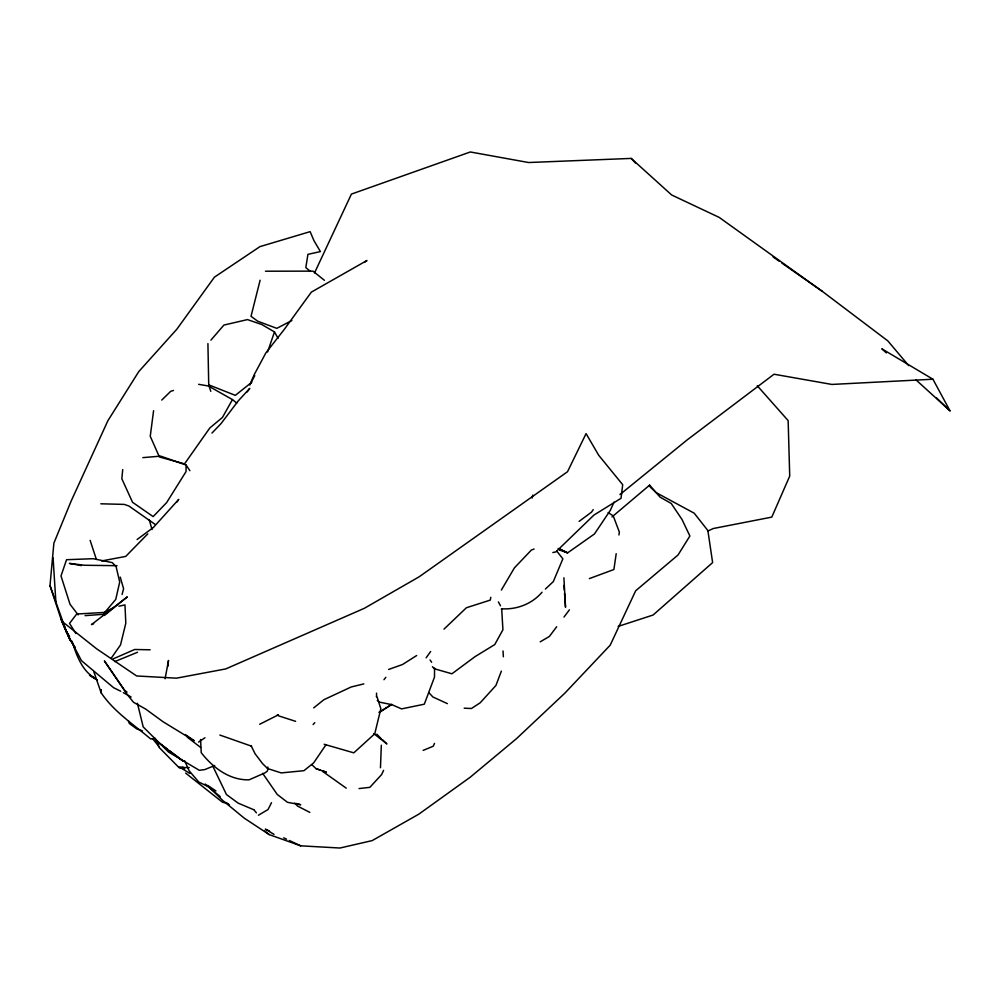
<?xml version="1.0" encoding="UTF-8"?>
<svg xmlns="http://www.w3.org/2000/svg" width="1000" height="1000" viewBox="0 0 1000 1000"><rect width="100%" height="100%" fill="white"/><g stroke="black" fill="none" stroke-linecap="round" stroke-linejoin="round"><path stroke-width="1.5" d="M142.812 457.638L160.65 456.125L186.088 465.037L186.062 471.562L166.612 502.65L153.138 516.587L132.562 502.312L121.838 478.762L122.713 469.588M210.775 391.337L208.725 384.85L207.913 343.6M434.575 668.037L434.487 677.113L424.3 704.2L401.562 708.888L391.825 704.65L379.712 702.188L377.262 700.425M101.213 689.887L101.163 692.837C114.113 711.925 133.4 724.312 150.65 738.95L154.95 738.612M380.475 767.738L381.325 745.212M120.712 691.213L113.612 687.712L81.475 660.675L66.938 633.062L61.7 621.112L50 585.612L53.875 543.162L71.037 501.337L107.888 420.712L138.763 371.6L176.912 329.125L214.425 277.162L259.938 246.625L310.125 231.65L313.975 240.675L320.412 251.588L307.925 254.35L305.825 267.613L310.438 271.425M167.8 666.513L168.5 660.45L165.1 678.763M153.588 410.688L150.25 436.275L159.412 456.975L184.525 463.9L209.8 427.975L222.438 417.45L232.45 399.6L208.425 386L198.65 384.325M616.2 553.688L613.9 569.525L589.35 578.6M618.938 534.975L619.35 532.1L613.237 515.887L608.15 512.587M325.925 744.825L313.7 762.825L303.925 770.688L281.188 772.913L267.55 768.525L267.787 767.013M490.775 597.312L490.3 600.087L466.4 607.75L444 629.138M532.137 498.038L532.762 495.075M260.113 280.225L251.025 316.288L257.675 321.188L276.8 328.35L291.9 320.513M122.088 594.487L123.588 588.75L120.25 577.112M268.2 768.337L267.25 771.225L264.925 772.9L249.062 779.837C229.363 780.275 212.825 767.575 201.238 752.7L200.575 739.538M267.625 351.912L274.475 331.925L261.812 324.538L247.463 319.6L223.9 325.075L210.912 340.125M501.362 671.125L495.938 685.462L480.2 702.788L471.438 708.5L464.2 708.2M649.2 486.1L649.613 485.138L660.088 497.15L671.237 503.462L682.013 519.487L689.887 536.013L678.025 555L635.675 590.775L610.188 645.188L564.763 693.238L516.6 738.562L470.125 777.288L418.837 814.15L372.188 840.6L339.925 848.025L300.663 845.825L269.225 834.6L244.275 818.175L222.725 800.462L209.525 787.562M434.513 743.413L433.225 746.237L423.125 750.4M614.025 502.163L610.3 510.363L594.475 533.95L567.537 552.925L559.15 548.775L567.5 552.775L560.425 550.35L558.638 548.837M383.587 770.35L381.65 774.538L369.85 787.337L359.025 788.575M314.55 272.875L351.413 194.088L470.325 151.975L528.625 162.525L631.188 158.412L671.7 195.012L719.2 217.4L822.362 291.388L887.887 340.95L908.688 365.613M271.512 802.663L268.05 809.525L258.425 815.225M254.762 375.688L249.762 384.988L254.262 374.588L265.812 352.987L284.262 329.412L311.363 292.113L366.962 260.487L364.475 262.375M501.362 590.05L514.4 567.888L531.35 550.075L534.075 549.038M177.037 501.95L178.75 499.363L153.375 527.463L137.1 539.513M593.225 509.625L591.538 512.1L579.1 521.4M111.088 658.375L120.512 644.95L125.8 623.25L124.975 604.913L118.912 606.213M426.125 657.825L430.625 651.513M247.162 391.938L249.762 388.387L238.225 400.913L221.025 423.625L211.975 433.062M556.675 626.75L549.4 636.425L540.175 641.862M563.962 617.075L569.425 609.825M383.975 679.688L385.838 677.312M313.113 724.525L314.812 722.638M147.8 533.85L125.725 556.413L101.538 560.962M161.775 400.062L170.688 391.337L173.487 390.438M542.038 592.225C532.163 603.837 516.85 609.763 501.712 608.787L501.312 609.05M545.413 589.038L553.3 581.613L562.863 558.837L556.763 551.075M611.975 516.938L649.613 485.138M104.388 615.462L127.312 596.875L91.463 624.625L93.637 623.737M619.95 494.55L687.237 439.85L774.025 374.225L831.862 384.438L932.925 379.225L950 410.825L915.913 379.8M251.775 382.25L235.338 395.35L208.725 384.85M313.688 707.887L323.95 699.688L351.163 686.988L363.837 683.888M198.575 742.087L204.988 737.75M380.412 711.737L391.8 704.362L378.95 712.337M416.662 655.537L402.512 664.525L388.612 669.463M114.362 607.188L104.288 612.425L76.675 614.038L69.525 623.4L75.938 633.5M259.688 724.25L278.45 714.812L276.975 715.325M707.638 531.175L713.2 528.538L771.8 517.112L789.725 476.062L788.15 420.613L757.262 385.75M113.088 658.913L134.675 649.488L150.15 649.8M214.7 765.512L204.775 769.6L199.3 770.3L168.463 751.988L143.212 726.938L137.413 703.25M114.825 661.587L137.5 652.262M618.162 626.413L653.062 615.037L712.625 562.6L707.875 530.562L694.212 513.2L656.125 492.612L650.188 487.025M552.837 552.525L555.862 551.888L593.938 515.062L621.038 498.288L622.688 484.688L598.675 455.225L586.075 433.6L567.525 471.712L419.162 576.8L364.275 608.337L225.725 668.925L176.488 678.175L136.637 675.962L96.6 648.787L61.7 621.112M85.1 615.625L103.175 614.325L115.763 599.388L119.712 582L116.088 566.6L112.212 562.612L93.15 558.7L66.55 559.712L61.013 575.962L70.025 604.263L78.162 614.875M183.25 767.25L178.85 767.438L159.1 747.425L155.15 738.263M265.45 271.212L312.962 271.137L324.412 280.3M117.062 565.7L84.588 565.25L69.4 563.413L81.425 565.588M189.213 767.588L178.85 767.438L184.713 768.875M100.838 503.8L124.2 504.4L128.9 506L154.975 524.275M228.075 803.725L222.45 802.2L185.625 773.088M296.262 803.5L300.7 804.75L287.5 802.325L277.262 794.463L262.65 773.337M278.4 715.788L295.625 721.338M324.15 744.275L353.8 752.837L374.75 733.787L380.838 708.787L377.275 697.525M311.913 764.725L316.025 768.662L319.925 769.975M316.025 768.662L326.375 772.188L322.512 770.85M142.45 730.888L136.825 728.95L129.375 723.525L128.425 720.812M219.875 735.062L251.55 746.188M254.3 809.95L238.2 803.162L226.45 794.538L212.613 765.713M269.587 831.15L265.35 829.15L274.012 834.362M283.712 837.825L286.537 839.15M289.363 840.487L300.663 845.825M210.375 787.725L198.762 782.013L189.137 770.788L184.75 760.9M447.4 703.637L432.875 696.963L428.787 692.562M309.85 812.4L297.575 806.087L294.788 803.088M94.975 678.1C82.037 671.112 76.162 654.5 72.112 641.263M123.312 692.663L131.125 697.013M932.925 379.225L881.812 348.787L886.363 352.912M180.875 767.875L189.887 773.45M97.025 679.862L89.475 675.138L97.325 680.113M207.613 785.4L215.95 790.938M225.712 802.387L229.475 804.95M373.738 733.575L386.912 743.962L382.587 739.75M127.025 692.075L124.738 690.5L104.388 660.913L127.613 695.013L133.537 702.3L145.538 708.975L163.113 721.787L194.2 740.8L185.338 734.55M773.1 256.95L779.412 261.375M781.938 263.137L822.362 291.388M322.45 771.275L346.25 788.162M166.9 748.85L156.988 741.35L183.025 761.038L169.375 750.725M187.175 737.075L200.6 747.425M264.562 830.888L269.225 834.6M232.45 399.6L236.75 403.075M220.225 796.663L205.15 784.025M558.175 548.438L560.425 550.35M936.612 398L950 410.825M267.55 768.525L262.575 763.637L255.087 753.763L251.025 745.562M376.863 734.2L381.1 738.65M631.188 158.412L635.425 162.963M432.4 666.712L434.288 668.737L451.925 673.787L474.975 656.688L494.762 644.562L502.925 629.763L501.688 608.888M254.425 810.462L256.425 812.85M152.5 738.625L159.1 746.612M75.375 647.55L70.15 640.113L66.363 631.4L69.562 636.6M430.075 659.95L431.65 662.275M186.088 465.037L189.887 470.675M274.475 331.925L278.062 338.312M498.4 601.912L500.5 605.775M62.362 622.075L70.15 640.113L61.3 619.362L66.938 633.062L50 585.612M96.225 558.962L90.125 540.35M93.7 671.363L101.163 692.837L101.037 689.9M149.225 519.725L152.037 529.562M376.525 696.125L376.6 696.888L376.525 693.125M563.975 585.413L564.312 590.087M564.525 593.2L565.525 607.212L563.9 577.8M53.087 557.837L55.95 603.25M503.025 650.962L503.363 656.775"/></g></svg>
